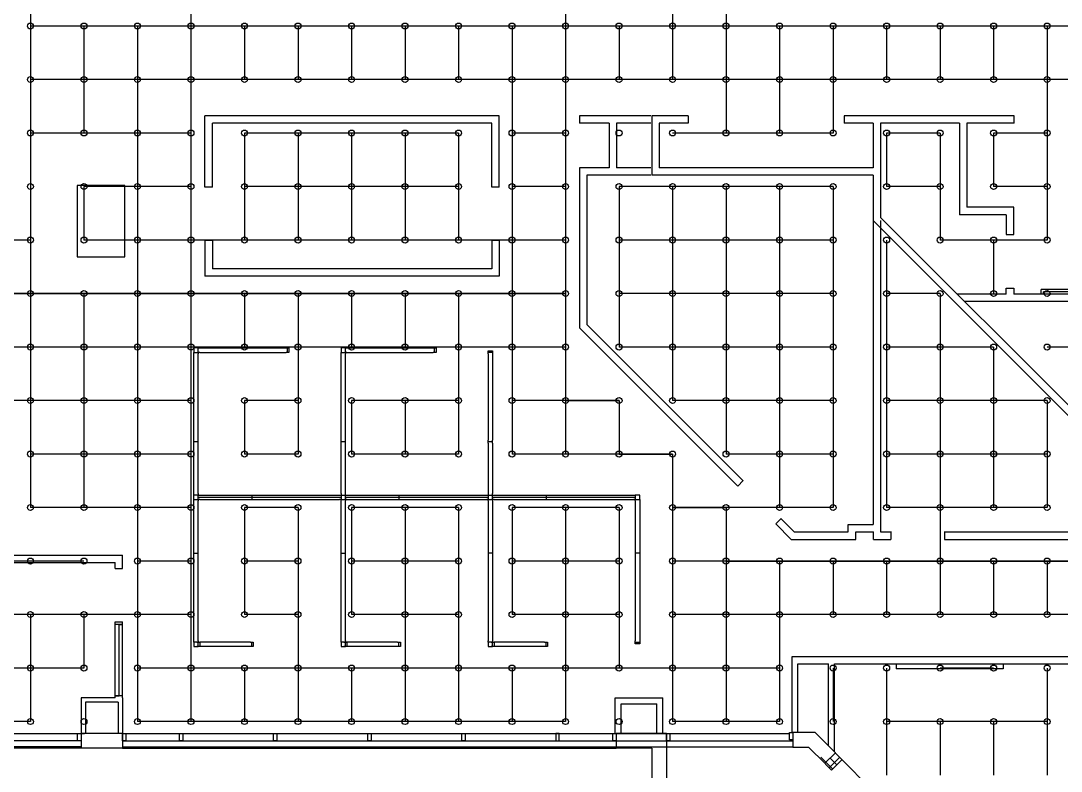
# Model space of a CAD drawing. Header units: inches. Extents: x 1102 to 3431, y 1202 to 3384.
# Drawn here: x 1530 to 2229, y 2431 to 2936 of the extents above; entities that cross this region are included whole.
import ezdxf

# ---------------------------------------------------------------- set-up
doc = ezdxf.new("R2010")
doc.units = ezdxf.units.IN
doc.header["$MEASUREMENT"] = 0
for name, color, linetype in [('E-B-CORE', 8, 'CONTINUOUS'), ('E-B-FURR', 6, 'CONTINUOUS'), ('E-B-GLAZ', 8, 'CONTINUOUS'), ('E-B-MULL', 8, 'CONTINUOUS'), ('E-B-SHEL', 2, 'CONTINUOUS'), ('E-F-STAIR', 8, 'CONTINUOUS'), ('PANELS_201', 6, 'CONTINUOUS')]:
    doc.layers.add(name, color=color, linetype=linetype)

msp = doc.modelspace()

# ---------------------------------------------------------------- linework, layer by layer
at = {"layer": 'E-B-CORE'}
for p, q in [((1954, 2871.610173), (1954, 2831.610173)), ((1978.5, 2871.610173), (1954, 2871.610173)), ((1978.5, 2871.610173), (1978.5, 2866.610173)), ((2108, 2871.610173), (2083.5, 2871.610173)), ((2083.5, 2871.610173), (2083.5, 2866.610173)), ((2197.75, 2871.610173), (2108, 2871.610173)), ((2197.75, 2866.610173), (2197.75, 2871.610173)), ((1959, 2866.610173), (1959, 2836.610173)), ((1978.5, 2866.610173), (1959, 2866.610173)), ((2103, 2866.610173), (2083.5, 2866.610173)), ((2103, 2866.610173), (2103, 2836.610173)), ((2161, 2866.610173), (2108, 2866.610173)), ((2108, 2866.610173), (2108, 2803.110173)), ((2161, 2866.610173), (2161, 2805)), ((2166, 2866.610173), (2166, 2810)), ((2197.75, 2866.610173), (2166, 2866.610173)), ((2103, 2836.610173), (1959, 2836.610173)), ((2103, 2831.610173), (1954, 2831.610173)), ((2103, 2831.610173), (2103, 2801.039105)), ((2197.528669, 2810), (2166, 2810)), ((2197.528669, 2791.610173), (2197.528669, 2810)), ((2255.039105, 2649), (2103, 2801.039105)), ((2257.110173, 2654), (2108, 2803.110173)), ((2192.528669, 2805), (2161, 2805)), ((2192.528669, 2805), (2192.528669, 2791.610173)), ((2192.528669, 2791.610173), (2197.528669, 2791.610173)), ((2192.528669, 2751.610173), (2159.5, 2751.610173)), ((2192.528669, 2751.610173), (2192.528669, 2755.610173)), ((2192.528669, 2755.610173), (2197.528669, 2755.610173)), ((2197.528669, 2755.610173), (2197.528669, 2751.610173)), ((2407.014827, 2751.610173), (2197.528669, 2751.610173)), ((2412.014827, 2746.610173), (2164.5, 2746.610173))]:
    msp.add_line(p, q, dxfattribs=at)
at = {"layer": 'E-B-FURR', "color": 3}
for p, q in [((1536, 2968), (1536, 2932)), ((1644, 2968), (1644, 2932)), ((1896, 2968), (1896, 2932)), ((1968, 2968), (1968, 2932)), ((2004, 2968), (2004, 2932)), ((1536, 2932), (1536, 2896)), ((1572, 2932), (1536, 2932)), ((1572, 2932), (1572, 2896)), ((1608, 2932), (1572, 2932)), ((1608, 2932), (1608, 2896)), ((1644, 2932), (1608, 2932)), ((1644, 2932), (1644, 2896)), ((1680, 2932), (1644, 2932)), ((1680, 2932), (1680, 2896)), ((1716, 2932), (1680, 2932)), ((1716, 2932), (1716, 2896)), ((1752, 2932), (1716, 2932)), ((1752, 2932), (1752, 2896)), ((1788, 2932), (1752, 2932)), ((1788, 2932), (1788, 2896)), ((1824, 2932), (1788, 2932)), ((1824, 2932), (1824, 2896)), ((1860, 2932), (1824, 2932)), ((1860, 2932), (1860, 2896)), ((1896, 2932), (1860, 2932)), ((1896, 2932), (1896, 2896)), ((1932, 2932), (1896, 2932)), ((1932, 2932), (1932, 2896)), ((1968, 2932), (1932, 2932)), ((1968, 2932), (1968, 2896)), ((2004, 2932), (1968, 2932)), ((2004, 2932), (2004, 2896)), ((2040, 2932), (2004, 2932)), ((2040, 2932), (2040, 2896)), ((2076, 2932), (2040, 2932)), ((2076, 2932), (2076, 2896)), ((2112, 2932), (2076, 2932)), ((2112, 2932), (2112, 2896)), ((2148, 2932), (2112, 2932)), ((2148, 2932), (2148, 2896)), ((2184, 2932), (2148, 2932)), ((2184, 2932), (2184, 2896)), ((2220, 2932), (2184, 2932)), ((2220, 2932), (2220, 2896)), ((2256, 2932), (2220, 2932)), ((1536, 2896), (1536, 2860)), ((1572, 2896), (1536, 2896)), ((1572, 2896), (1572, 2860)), ((1608, 2896), (1572, 2896)), ((1608, 2896), (1608, 2860)), ((1644, 2896), (1608, 2896)), ((1644, 2896), (1644, 2860)), ((1680, 2896), (1644, 2896)), ((1716, 2896), (1680, 2896)), ((1752, 2896), (1716, 2896)), ((1788, 2896), (1752, 2896)), ((1824, 2896), (1788, 2896)), ((1860, 2896), (1824, 2896)), ((1860, 2896), (1860, 2860)), ((1896, 2896), (1860, 2896)), ((1896, 2896), (1896, 2860)), ((1932, 2896), (1896, 2896)), ((1968, 2896), (1932, 2896)), ((2004, 2896), (1968, 2896)), ((2004, 2896), (2004, 2860)), ((2040, 2896), (2004, 2896)), ((2040, 2896), (2040, 2860)), ((2076, 2896), (2040, 2896)), ((2076, 2896), (2076, 2860)), ((2112, 2896), (2076, 2896)), ((2148, 2896), (2112, 2896)), ((2184, 2896), (2148, 2896)), ((2220, 2896), (2184, 2896)), ((2220, 2896), (2220, 2860)), ((2256, 2896), (2220, 2896)), ((1536, 2860), (1536, 2824)), ((1572, 2860), (1536, 2860)), ((1608, 2860), (1572, 2860)), ((1608, 2860), (1608, 2824)), ((1644, 2860), (1608, 2860)), ((1644, 2860), (1644, 2824)), ((1680, 2860), (1680, 2824)), ((1716, 2860), (1680, 2860)), ((1716, 2860), (1716, 2824)), ((1752, 2860), (1716, 2860)), ((1752, 2860), (1752, 2824)), ((1788, 2860), (1752, 2860)), ((1788, 2860), (1788, 2824)), ((1824, 2860), (1788, 2860)), ((1824, 2860), (1824, 2824)), ((1860, 2860), (1860, 2824)), ((1896, 2860), (1860, 2860)), ((1896, 2860), (1896, 2824)), ((2004, 2860), (1968, 2860)), ((2040, 2860), (2004, 2860)), ((2076, 2860), (2040, 2860)), ((2112, 2860), (2112, 2824)), ((2148, 2860), (2112, 2860)), ((2148, 2860), (2148, 2824)), ((2184, 2860), (2184, 2824)), ((2220, 2860), (2184, 2860)), ((2220, 2860), (2220, 2824)), ((1536, 2824), (1536, 2788)), ((1572, 2824), (1572, 2788)), ((1608, 2824), (1572, 2824)), ((1608, 2824), (1608, 2788)), ((1644, 2824), (1608, 2824)), ((1644, 2824), (1644, 2788)), ((1680, 2824), (1680, 2788)), ((1716, 2824), (1680, 2824)), ((1716, 2824), (1716, 2788)), ((1752, 2824), (1716, 2824)), ((1752, 2824), (1752, 2788)), ((1788, 2824), (1752, 2824)), ((1788, 2824), (1788, 2788)), ((1824, 2824), (1788, 2824)), ((1824, 2824), (1824, 2788)), ((1860, 2824), (1860, 2788)), ((1896, 2824), (1860, 2824)), ((1896, 2824), (1896, 2788)), ((1932, 2824), (1932, 2788)), ((1968, 2824), (1932, 2824)), ((1968, 2824), (1968, 2788)), ((2004, 2824), (1968, 2824)), ((2004, 2824), (2004, 2788)), ((2040, 2824), (2004, 2824)), ((2040, 2824), (2040, 2788)), ((2076, 2824), (2040, 2824)), ((2076, 2824), (2076, 2788)), ((2148, 2824), (2112, 2824)), ((2148, 2824), (2148, 2788)), ((2220, 2824), (2184, 2824)), ((2220, 2824), (2220, 2788)), ((1536, 2788), (1500, 2788)), ((1536, 2788), (1536, 2752)), ((1608, 2788), (1572, 2788)), ((1608, 2788), (1608, 2752)), ((1644, 2788), (1608, 2788)), ((1644, 2788), (1644, 2752)), ((1680, 2788), (1644, 2788)), ((1716, 2788), (1680, 2788)), ((1752, 2788), (1716, 2788)), ((1788, 2788), (1752, 2788)), ((1824, 2788), (1788, 2788)), ((1860, 2788), (1824, 2788)), ((1860, 2788), (1860, 2752)), ((1896, 2788), (1860, 2788)), ((1896, 2788), (1896, 2752)), ((1932, 2788), (1932, 2752)), ((1968, 2788), (1932, 2788)), ((1968, 2788), (1968, 2752)), ((2004, 2788), (1968, 2788)), ((2004, 2788), (2004, 2752)), ((2040, 2788), (2004, 2788)), ((2040, 2788), (2040, 2752)), ((2076, 2788), (2040, 2788)), ((2076, 2788), (2076, 2752)), ((2112, 2788), (2112, 2752)), ((2184, 2788), (2148, 2788)), ((2184, 2788), (2184, 2752)), ((2220, 2788), (2184, 2788)), ((1536, 2752), (1500, 2752)), ((1536, 2752), (1536, 2716)), ((1572, 2752), (1536, 2752)), ((1572, 2752), (1572, 2716)), ((1608, 2752), (1572, 2752)), ((1608, 2752), (1608, 2716)), ((1644, 2752), (1608, 2752)), ((1644, 2752), (1644, 2716)), ((1680, 2752), (1644, 2752)), ((1680, 2752), (1680, 2716)), ((1716, 2752), (1680, 2752)), ((1716, 2752), (1716, 2716)), ((1752, 2752), (1716, 2752)), ((1752, 2752), (1752, 2716)), ((1788, 2752), (1752, 2752)), ((1788, 2752), (1788, 2716)), ((1824, 2752), (1788, 2752)), ((1824, 2752), (1824, 2716)), ((1860, 2752), (1824, 2752)), ((1860, 2752), (1860, 2716)), ((1896, 2752), (1860, 2752)), ((1896, 2752), (1896, 2716)), ((1932, 2752), (1932, 2716)), ((1968, 2752), (1932, 2752)), ((1968, 2752), (1968, 2716)), ((2004, 2752), (1968, 2752)), ((2004, 2752), (2004, 2716)), ((2040, 2752), (2004, 2752)), ((2040, 2752), (2040, 2716)), ((2076, 2752), (2040, 2752)), ((2076, 2752), (2076, 2716)), ((2112, 2752), (2112, 2716)), ((2148, 2752), (2112, 2752)), ((2148, 2752), (2148, 2716)), ((1536, 2716), (1500, 2716)), ((1536, 2716), (1536, 2680)), ((1572, 2716), (1536, 2716)), ((1572, 2716), (1572, 2680)), ((1608, 2716), (1572, 2716)), ((1608, 2716), (1608, 2680)), ((1644, 2716), (1608, 2716)), ((1644, 2716), (1644, 2680)), ((1680, 2716), (1644, 2716)), ((1716, 2716), (1680, 2716)), ((1716, 2716), (1716, 2680)), ((1752, 2716), (1716, 2716)), ((1788, 2716), (1752, 2716)), ((1824, 2716), (1788, 2716)), ((1824, 2716), (1824, 2680)), ((1860, 2716), (1824, 2716)), ((1860, 2716), (1860, 2680)), ((1896, 2716), (1860, 2716)), ((1896, 2716), (1896, 2680)), ((1968, 2716), (1932, 2716)), ((1968, 2716), (1968, 2680)), ((2004, 2716), (1968, 2716)), ((2004, 2716), (2004, 2680)), ((2040, 2716), (2004, 2716)), ((2040, 2716), (2040, 2680)), ((2076, 2716), (2040, 2716)), ((2076, 2716), (2076, 2680)), ((2112, 2716), (2112, 2680)), ((2148, 2716), (2112, 2716)), ((2148, 2716), (2148, 2680)), ((2184, 2716), (2148, 2716)), ((2184, 2716), (2184, 2680)), ((2256, 2716), (2220, 2716)), ((1536, 2680), (1500, 2680)), ((1536, 2680), (1536, 2644)), ((1572, 2680), (1536, 2680)), ((1572, 2680), (1572, 2644)), ((1608, 2680), (1572, 2680)), ((1608, 2680), (1608, 2644)), ((1644, 2680), (1608, 2680)), ((1644, 2680), (1644, 2644)), ((1680, 2680), (1680, 2644)), ((1716, 2680), (1680, 2680)), ((1716, 2680), (1716, 2644)), ((1752, 2680), (1752, 2644)), ((1788, 2680), (1752, 2680)), ((1788, 2680), (1788, 2644)), ((1824, 2680), (1788, 2680)), ((1824, 2680), (1824, 2644)), ((1860, 2680), (1860, 2644)), ((1896, 2680), (1860, 2680)), ((1896, 2680), (1896, 2644)), ((1932, 2680), (1896, 2680)), ((1932, 2680), (1932, 2644)), ((2004, 2680), (1968, 2680)), ((2004, 2680), (2004, 2644)), ((2040, 2680), (2004, 2680)), ((2040, 2680), (2040, 2644)), ((2076, 2680), (2040, 2680)), ((2076, 2680), (2076, 2644)), ((2112, 2680), (2112, 2644)), ((2148, 2680), (2112, 2680)), ((2148, 2680), (2148, 2644)), ((2184, 2680), (2148, 2680)), ((2184, 2680), (2184, 2644)), ((2220, 2680), (2184, 2680)), ((2220, 2680), (2220, 2644)), ((1536, 2644), (1536, 2608)), ((1572, 2644), (1536, 2644)), ((1572, 2644), (1572, 2608)), ((1608, 2644), (1572, 2644)), ((1608, 2644), (1608, 2608)), ((1644, 2644), (1608, 2644)), ((1644, 2644), (1644, 2608)), ((1716, 2644), (1680, 2644)), ((1788, 2644), (1752, 2644)), ((1824, 2644), (1788, 2644)), ((1896, 2644), (1860, 2644)), ((1932, 2644), (1896, 2644)), ((1968, 2644), (1932, 2644)), ((1968, 2644), (1968, 2608)), ((2040, 2644), (2004, 2644)), ((2040, 2644), (2040, 2608)), ((2076, 2644), (2040, 2644)), ((2076, 2644), (2076, 2608)), ((2112, 2644), (2112, 2608)), ((2148, 2644), (2112, 2644)), ((2148, 2644), (2148, 2608)), ((2184, 2644), (2148, 2644)), ((2184, 2644), (2184, 2608)), ((2220, 2644), (2184, 2644)), ((2220, 2644), (2220, 2608)), ((1572, 2608), (1536, 2608)), ((1608, 2608), (1572, 2608)), ((1608, 2608), (1608, 2572)), ((1644, 2608), (1608, 2608)), ((1644, 2608), (1644, 2572)), ((1680, 2608), (1680, 2572)), ((1716, 2608), (1680, 2608)), ((1716, 2608), (1716, 2572)), ((1752, 2608), (1752, 2572)), ((1788, 2608), (1752, 2608)), ((1788, 2608), (1788, 2572)), ((1824, 2608), (1788, 2608)), ((1824, 2608), (1824, 2572)), ((1860, 2608), (1860, 2572)), ((1896, 2608), (1860, 2608)), ((1896, 2608), (1896, 2572)), ((1932, 2608), (1896, 2608)), ((1932, 2608), (1932, 2572)), ((1968, 2608), (1968, 2572)), ((2004, 2608), (1968, 2608)), ((2004, 2608), (2004, 2572)), ((2040, 2608), (2004, 2608)), ((2076, 2608), (2040, 2608)), ((2148, 2608), (2112, 2608)), ((2148, 2608), (2148, 2572)), ((2184, 2608), (2148, 2608)), ((2220, 2608), (2184, 2608)), ((1536, 2572), (1500, 2572)), ((1572, 2572), (1536, 2572)), ((1608, 2572), (1608, 2536)), ((1644, 2572), (1608, 2572)), ((1644, 2572), (1644, 2536)), ((1680, 2572), (1680, 2536)), ((1716, 2572), (1680, 2572)), ((1716, 2572), (1716, 2536)), ((1752, 2572), (1752, 2536)), ((1788, 2572), (1752, 2572)), ((1788, 2572), (1788, 2536)), ((1824, 2572), (1788, 2572)), ((1824, 2572), (1824, 2536)), ((1860, 2572), (1860, 2536)), ((1896, 2572), (1860, 2572)), ((1896, 2572), (1896, 2536)), ((1932, 2572), (1896, 2572)), ((1932, 2572), (1932, 2536)), ((1968, 2572), (1968, 2536)), ((2004, 2572), (1968, 2572)), ((2004, 2572), (2004, 2536)), ((2040, 2572), (2004, 2572)), ((2040, 2572), (2040, 2536)), ((2076, 2572), (2040, 2572)), ((2076, 2572), (2076, 2536)), ((2112, 2572), (2076, 2572)), ((2112, 2572), (2112, 2536)), ((2148, 2572), (2112, 2572)), ((2148, 2572), (2148, 2536)), ((2184, 2572), (2148, 2572)), ((2184, 2572), (2184, 2536)), ((2220, 2572), (2184, 2572)), ((2220, 2572), (2220, 2536)), ((2256, 2572), (2220, 2572)), ((1536, 2536), (1500, 2536)), ((1536, 2536), (1536, 2500)), ((1572, 2536), (1536, 2536)), ((1572, 2536), (1572, 2500)), ((1608, 2536), (1572, 2536)), ((1608, 2536), (1608, 2500)), ((1644, 2536), (1608, 2536)), ((1644, 2536), (1644, 2500)), ((1716, 2536), (1680, 2536)), ((1716, 2536), (1716, 2500)), ((1788, 2536), (1752, 2536)), ((1788, 2536), (1788, 2500)), ((1824, 2536), (1788, 2536)), ((1824, 2536), (1824, 2500)), ((1896, 2536), (1860, 2536)), ((1896, 2536), (1896, 2500)), ((1932, 2536), (1896, 2536)), ((1932, 2536), (1932, 2500)), ((1968, 2536), (1968, 2500)), ((2004, 2536), (1968, 2536)), ((2004, 2536), (2004, 2500)), ((2040, 2536), (2004, 2536)), ((2040, 2536), (2040, 2500)), ((2076, 2536), (2040, 2536)), ((2112, 2536), (2076, 2536)), ((2148, 2536), (2112, 2536)), ((2184, 2536), (2148, 2536)), ((2220, 2536), (2184, 2536)), ((2256, 2536), (2220, 2536)), ((1536, 2500), (1500, 2500)), ((1536, 2500), (1536, 2464)), ((1572, 2500), (1536, 2500)), ((1608, 2500), (1608, 2464)), ((1644, 2500), (1608, 2500)), ((1644, 2500), (1644, 2464)), ((1680, 2500), (1644, 2500)), ((1680, 2500), (1680, 2464)), ((1716, 2500), (1680, 2500)), ((1716, 2500), (1716, 2464)), ((1752, 2500), (1716, 2500)), ((1752, 2500), (1752, 2464)), ((1788, 2500), (1752, 2500)), ((1788, 2500), (1788, 2464)), ((1824, 2500), (1788, 2500)), ((1824, 2500), (1824, 2464)), ((1860, 2500), (1824, 2500)), ((1860, 2500), (1860, 2464)), ((1896, 2500), (1860, 2500)), ((1896, 2500), (1896, 2464)), ((1932, 2500), (1896, 2500)), ((1968, 2500), (1932, 2500)), ((1968, 2500), (1968, 2464)), ((2004, 2500), (1968, 2500)), ((2004, 2500), (2004, 2464)), ((2040, 2500), (2004, 2500)), ((2040, 2500), (2040, 2464)), ((2076, 2500), (2076, 2464)), ((2112, 2500), (2112, 2464)), ((2184, 2500), (2148, 2500)), ((2220, 2500), (2220, 2464)), ((1536, 2464), (1500, 2464)), ((1644, 2464), (1608, 2464)), ((1680, 2464), (1644, 2464)), ((1716, 2464), (1680, 2464)), ((1752, 2464), (1716, 2464)), ((1788, 2464), (1752, 2464)), ((1824, 2464), (1788, 2464)), ((1860, 2464), (1824, 2464)), ((1896, 2464), (1860, 2464)), ((2004, 2464), (1968, 2464)), ((2040, 2464), (2004, 2464)), ((2112, 2464), (2112, 2428)), ((2148, 2464), (2112, 2464)), ((2148, 2464), (2148, 2428)), ((2184, 2464), (2148, 2464)), ((2184, 2464), (2184, 2428)), ((2220, 2464), (2184, 2464)), ((2220, 2464), (2220, 2428))]:
    msp.add_line(p, q, dxfattribs=at)
at = {"layer": 'E-B-FURR'}
for p, q in [((1851.389827, 2871.610173), (1653.389827, 2871.610173)), ((1653.389827, 2823.610173), (1653.389827, 2871.610173)), ((1851.389827, 2823.610173), (1851.389827, 2871.610173)), ((1953.389827, 2871.610173), (1905.389827, 2871.610173)), ((1905.389827, 2871.610173), (1905.389827, 2866.610173)), ((1846.389827, 2866.610173), (1658.389827, 2866.610173)), ((1658.389827, 2823.610173), (1658.389827, 2866.610173)), ((1846.389827, 2823.610173), (1846.389827, 2866.610173)), ((1925.389827, 2866.610173), (1905.389827, 2866.610173)), ((1925.389827, 2866.610173), (1925.389827, 2836.610173)), ((1930.389827, 2866.610173), (1930.389827, 2836.610173)), ((1953.389827, 2866.610173), (1930.389827, 2866.610173)), ((1925.389827, 2836.610173), (1905.389827, 2836.610173)), ((1905.389827, 2836.610173), (1905.389827, 2729.017365)), ((1953.389827, 2836.610173), (1930.389827, 2836.610173)), ((1953.389827, 2831.610173), (1910.389827, 2831.610173)), ((1910.389827, 2831.610173), (1910.389827, 2731.088433)), ((1658.389827, 2823.610173), (1653.389827, 2823.610173)), ((1851.389827, 2823.610173), (1846.389827, 2823.610173)), ((2103, 2801.039105), (2103, 2596.610173)), ((2108, 2801.039105), (2108, 2591.610173)), ((1653.389827, 2787.610173), (1653.389827, 2763.610173)), ((1658.389827, 2787.610173), (1653.389827, 2787.610173)), ((1658.389827, 2787.610173), (1658.389827, 2768.610173)), ((1846.389827, 2787.610173), (1846.389827, 2768.610173)), ((1851.389827, 2787.610173), (1846.389827, 2787.610173)), ((1851.389827, 2787.610173), (1851.389827, 2763.610173)), ((1846.389827, 2768.610173), (1658.389827, 2768.610173)), ((1851.389827, 2763.610173), (1653.389827, 2763.610173)), ((1910.389827, 2731.088433), (2015.475366, 2626.002894)), ((1905.389827, 2729.017365), (2011.928609, 2622.478583)), ((2015.598826, 2626.125572), (2011.928609, 2622.478583)), ((2040.973734, 2600.589048), (2037.384581, 2597.022611)), ((2037.384581, 2597.022611), (2047.797019, 2586.610173)), ((2040.931339, 2600.546921), (2049.868087, 2591.610173)), ((2049.878645, 2591.610173), (2086.245204, 2591.610173)), ((2086.245204, 2596.610173), (2103, 2596.610173)), ((2086.245204, 2591.610173), (2086.245204, 2596.610173)), ((2091.245204, 2586.491553), (2091.245204, 2591.610173)), ((2091.245204, 2591.610173), (2103.245204, 2591.610173)), ((2103.245204, 2586.491553), (2103.245204, 2591.610173)), ((2108, 2591.610173), (2114.883876, 2591.610173)), ((2114.883876, 2591.818289), (2114.883876, 2586.610173)), ((2150.978135, 2591.818289), (2150.978135, 2586.610173)), ((2150.978135, 2591.610173), (2249.305449, 2591.610173)), ((2047.807578, 2586.610173), (2091.245204, 2586.610173)), ((2103.245204, 2586.610173), (2114.883876, 2586.610173)), ((2150.978135, 2586.610173), (2276.76752, 2586.610173)), ((1525, 2576), (1598, 2576)), ((1598, 2567), (1598, 2576)), ((1454, 2571), (1593, 2571)), ((1593, 2567), (1593, 2571)), ((1593, 2567), (1598, 2567)), ((1593, 2480), (1593, 2531)), ((1593, 2531), (1598, 2531)), ((1598, 2480), (1598, 2531)), ((2048.388707, 2456.631996), (2048.388707, 2507.85155)), ((2048.388707, 2507.85155), (2255.310244, 2507.85155)), ((2052.388707, 2456.631996), (2052.388707, 2502.85155)), ((2052.388707, 2502.85155), (2072.96776, 2502.85155)), ((2072.96776, 2447.57189), (2072.96776, 2502.85155)), ((2076.96776, 2443.574586), (2076.96776, 2502.85155)), ((2076.96776, 2502.85155), (2252.246504, 2502.85155)), ((2118.420876, 2502.578979), (2118.420876, 2499.578979)), ((2190.420876, 2499.578979), (2118.420876, 2499.578979)), ((2190.420876, 2502.578979), (2190.420876, 2499.578979)), ((1570, 2480), (1570, 2456)), ((1593, 2480), (1570, 2480)), ((1598, 2480), (1598, 2456)), ((1929.388707, 2456), (1929.388707, 2480)), ((1929.388707, 2480), (1961.388707, 2480)), ((1961.388707, 2456), (1961.388707, 2480)), ((1573, 2477), (1573, 2456)), ((1595, 2477), (1573, 2477)), ((1595, 2477), (1595, 2456)), ((1933.388707, 2456), (1933.388707, 2476)), ((1933.388707, 2476), (1957.388707, 2476)), ((1957.388707, 2456), (1957.388707, 2476)), ((1474, 2456), (1572.40901, 2456)), ((1598, 2456), (2046.732012, 2456)), ((2077.382181, 2442.86306), (2442.172625, 2078.072616))]:
    msp.add_line(p, q, dxfattribs=at)
at = {"layer": 'E-B-FURR', "color": 1}
for p, q in [((1500, 2752), (1536, 2752)), ((1536, 2752), (1572, 2752)), ((1572, 2752), (1608, 2752)), ((1608, 2752), (1644, 2752)), ((1644, 2752), (1680, 2752)), ((1680, 2752), (1716, 2752)), ((1716, 2752), (1752, 2752)), ((1752, 2752), (1788, 2752)), ((1788, 2752), (1824, 2752)), ((1824, 2752), (1860, 2752)), ((1860, 2752), (1896, 2752)), ((1896, 2752), (1896, 2716)), ((1896, 2716), (1896, 2680)), ((1896, 2680), (1932, 2680)), ((1932, 2680), (1932, 2644)), ((1932, 2644), (1968, 2644)), ((1968, 2644), (1968, 2608)), ((1968, 2608), (2004, 2608)), ((2004, 2608), (2004, 2572)), ((2004, 2572), (2040, 2572)), ((2040, 2572), (2076, 2572)), ((2076, 2572), (2112, 2572)), ((2112, 2572), (2148, 2572)), ((2148, 2572), (2184, 2572)), ((2184, 2572), (2220, 2572)), ((2220, 2572), (2256, 2572))]:
    msp.add_line(p, q, dxfattribs=at)
at = {"layer": 'E-B-FURR'}
msp.add_lwpolyline([(1599.389827, 2824.610173), (1567.389827, 2824.610173), (1567.389827, 2776.610173), (1599.389827, 2776.610173)], close=True, dxfattribs=at)
for centre in [(1536, 2932), (1572, 2932), (1608, 2932), (1644, 2932), (1680, 2932), (1716, 2932), (1752, 2932), (1788, 2932), (1824, 2932), (1860, 2932), (1896, 2932), (1932, 2932), (1968, 2932), (2004, 2932), (2040, 2932), (2076, 2932), (2112, 2932), (2148, 2932), (2184, 2932), (2220, 2932), (1536, 2896), (1572, 2896), (1608, 2896), (1644, 2896), (1680, 2896), (1716, 2896), (1752, 2896), (1788, 2896), (1824, 2896), (1860, 2896), (1896, 2896), (1932, 2896), (1968, 2896), (2004, 2896), (2040, 2896), (2076, 2896), (2112, 2896), (2148, 2896), (2184, 2896), (2220, 2896), (1536, 2860), (1572, 2860), (1608, 2860), (1644, 2860), (1680, 2860), (1716, 2860), (1752, 2860), (1788, 2860), (1824, 2860), (1860, 2860), (1896, 2860), (1932, 2860), (1968, 2860), (2004, 2860), (2040, 2860), (2076, 2860), (2112, 2860), (2148, 2860), (2184, 2860), (2220, 2860), (1536, 2824), (1572, 2824), (1608, 2824), (1644, 2824), (1680, 2824), (1716, 2824), (1752, 2824), (1788, 2824), (1824, 2824), (1860, 2824), (1896, 2824), (1932, 2824), (1968, 2824), (2004, 2824), (2040, 2824), (2076, 2824), (2112, 2824), (2148, 2824), (2184, 2824), (2220, 2824), (1536, 2788), (1572, 2788), (1608, 2788), (1644, 2788), (1680, 2788), (1716, 2788), (1752, 2788), (1788, 2788), (1824, 2788), (1860, 2788), (1896, 2788), (1932, 2788), (1968, 2788), (2004, 2788), (2040, 2788), (2076, 2788), (2112, 2788), (2148, 2788), (2184, 2788), (2220, 2788), (1536, 2752), (1572, 2752), (1608, 2752), (1644, 2752), (1680, 2752), (1716, 2752), (1752, 2752), (1788, 2752), (1824, 2752), (1860, 2752), (1896, 2752), (1932, 2752), (1968, 2752), (2004, 2752), (2040, 2752), (2076, 2752), (2112, 2752), (2148, 2752), (2184, 2752), (2220, 2752), (1536, 2716), (1572, 2716), (1608, 2716), (1644, 2716), (1680, 2716), (1716, 2716), (1752, 2716), (1788, 2716), (1824, 2716), (1860, 2716), (1896, 2716), (1932, 2716), (1968, 2716), (2004, 2716), (2040, 2716), (2076, 2716), (2112, 2716), (2148, 2716), (2184, 2716), (2220, 2716), (1536, 2680), (1572, 2680), (1608, 2680), (1644, 2680), (1680, 2680), (1716, 2680), (1752, 2680), (1788, 2680), (1824, 2680), (1860, 2680), (1896, 2680), (1932, 2680), (1968, 2680), (2004, 2680), (2040, 2680), (2076, 2680), (2112, 2680), (2148, 2680), (2184, 2680), (2220, 2680), (1536, 2644), (1572, 2644), (1608, 2644), (1644, 2644), (1680, 2644), (1716, 2644), (1752, 2644), (1788, 2644), (1824, 2644), (1860, 2644), (1896, 2644), (1932, 2644), (1968, 2644), (2004, 2644), (2040, 2644), (2076, 2644), (2112, 2644), (2148, 2644), (2184, 2644), (2220, 2644), (1536, 2608), (1572, 2608), (1608, 2608), (1644, 2608), (1680, 2608), (1716, 2608), (1752, 2608), (1788, 2608), (1824, 2608), (1860, 2608), (1896, 2608), (1932, 2608), (1968, 2608), (2004, 2608), (2040, 2608), (2076, 2608), (2112, 2608), (2148, 2608), (2184, 2608), (2220, 2608), (1536, 2572), (1572, 2572), (1608, 2572), (1644, 2572), (1680, 2572), (1716, 2572), (1752, 2572), (1788, 2572), (1824, 2572), (1860, 2572), (1896, 2572), (1932, 2572), (1968, 2572), (2004, 2572), (2040, 2572), (2076, 2572), (2112, 2572), (2148, 2572), (2184, 2572), (2220, 2572), (1536, 2536), (1572, 2536), (1608, 2536), (1644, 2536), (1680, 2536), (1716, 2536), (1752, 2536), (1788, 2536), (1824, 2536), (1860, 2536), (1896, 2536), (1932, 2536), (1968, 2536), (2004, 2536), (2040, 2536), (2076, 2536), (2112, 2536), (2148, 2536), (2184, 2536), (2220, 2536), (1536, 2500), (1572, 2500), (1608, 2500), (1644, 2500), (1680, 2500), (1716, 2500), (1752, 2500), (1788, 2500), (1824, 2500), (1860, 2500), (1896, 2500), (1932, 2500), (1968, 2500), (2004, 2500), (2040, 2500), (2076, 2500), (2112, 2500), (2148, 2500), (2184, 2500), (2220, 2500), (1536, 2464), (1572, 2464), (1608, 2464), (1644, 2464), (1680, 2464), (1716, 2464), (1752, 2464), (1788, 2464), (1824, 2464), (1860, 2464), (1896, 2464), (1932, 2464), (1968, 2464), (2004, 2464), (2040, 2464), (2076, 2464), (2112, 2464), (2148, 2464), (2184, 2464), (2220, 2464)]:
    msp.add_circle(centre, 2, dxfattribs=at)
at = {"layer": 'E-B-GLAZ'}
for p, q in [((1570, 2451), (1474, 2451)), ((1598, 2451), (2049.003541, 2451)), ((1570, 2447), (1474, 2447)), ((1570, 2446), (1474, 2446)), ((1598, 2447), (2049.003541, 2447)), ((1598, 2446), (1930, 2446)), ((2075.024959, 2431.335431), (2066.824856, 2439.535534)), ((2075.732109, 2432.042494), (2067.824856, 2439.949747)), ((2080.376841, 2439.868399), (2073.329476, 2432.809717)), ((2078.560713, 2434.870745), (2073.960252, 2439.471206)), ((2081.967816, 2438.277425), (2074.914354, 2431.22484))]:
    msp.add_line(p, q, dxfattribs=at)
msp.add_lwpolyline([(1598.106999, 2481.214719), (1593.106999, 2481.214719), (1595.745645, 2481.214719), (1595.745645, 2529.214719), (1598.106999, 2529.214719), (1593.106999, 2529.214719)], dxfattribs=at)
at = {"layer": 'E-B-MULL'}
for points in [[(1567.75, 2451), (1567.75, 2456), (1570, 2456), (1570, 2451)], [(1598, 2451), (1598, 2456), (1600.25, 2456), (1600.25, 2451)], [(1636.25, 2451), (1636.25, 2456), (1638.5, 2456), (1638.5, 2451)], [(1699.5625, 2451), (1699.5625, 2456), (1701.8125, 2456), (1701.8125, 2451)], [(1762.875, 2451), (1762.875, 2456), (1765.125, 2456), (1765.125, 2451)], [(1826.1875, 2451), (1826.1875, 2456), (1828.4375, 2456), (1828.4375, 2451)], [(1891.75, 2451), (1891.75, 2456), (1889.5, 2456), (1889.5, 2451)], [(1927.75, 2451), (1927.75, 2456), (1930, 2456), (1930, 2451)], [(1963.977183, 2451), (1963.977183, 2456), (1966.227183, 2456), (1966.227183, 2451)], [(2046.732012, 2451.631996), (2046.732012, 2456.631996), (2048.982012, 2456.631996), (2048.982012, 2451.631996)]]:
    msp.add_lwpolyline(points, close=True, dxfattribs=at)
at = {"layer": 'E-B-SHEL'}
for p, q in [((1598, 2456), (1570, 2456)), ((1570, 2456), (1570, 2446)), ((1598, 2456), (1598, 2446)), ((1930, 2456), (1930, 2446)), ((1964, 2456), (1930, 2456)), ((1964, 2456), (1964, 2336)), ((2049.003541, 2456.631996), (2049.003541, 2446.631996)), ((2063.901541, 2456.631996), (2049.003541, 2456.631996)), ((2077.53158, 2443.011146), (2063.901541, 2456.631996)), ((1598, 2446), (1570, 2446)), ((1954, 2446), (1930, 2446)), ((1954, 2446), (1954, 2366)), ((2059.761381, 2446.631996), (2049.003541, 2446.631996)), ((2070.42929, 2435.971278), (2059.761381, 2446.631996)), ((2077.53158, 2443.011146), (2070.409112, 2435.951278))]:
    msp.add_line(p, q, dxfattribs=at)
at = {"layer": 'E-F-STAIR'}
for p, q in [((2301.308684, 2754.610173), (2216, 2754.610173)), ((2216, 2751.610173), (2216, 2754.610173)), ((2302.17471, 2753.110173), (2217.5, 2753.110173)), ((2217.5, 2751.610173), (2217.5, 2753.110173))]:
    msp.add_line(p, q, dxfattribs=at)
at = {"layer": 'PANELS_201', "linetype": 'Continuous'}
for p, q in [((1648.932782, 2514.415527), (1648.932782, 2517.415527)), ((1747.932782, 2514.415527), (1747.932782, 2517.415527)), ((1846.932782, 2514.415527), (1846.932782, 2517.415527))]:
    msp.add_line(p, q, dxfattribs=at)
for points in [[(1648.932782, 2715.415527), (1645.932782, 2715.415527), (1645.932782, 2712.415527)], [(1645.932782, 2711.415527), (1645.932782, 2712.415527), (1648.932782, 2712.415527), (1648.932782, 2711.415527)], [(1645.932782, 2653.415527), (1645.932782, 2711.415527)], [(1649.932782, 2712.415527), (1648.932782, 2712.415527), (1648.932782, 2715.415527), (1649.932782, 2715.415527)], [(1648.932782, 2653.415527), (1648.932782, 2711.415527)], [(1649.932782, 2715.415527), (1707.932782, 2715.415527)], [(1649.932782, 2712.415527), (1707.932782, 2712.415527)], [(1707.932782, 2715.415527), (1708.932782, 2715.415527), (1709.932782, 2715.415527), (1709.932782, 2712.415527), (1707.932782, 2712.415527)], [(1708.932782, 2712.415527), (1708.932782, 2715.415527)], [(1747.932782, 2715.415527), (1744.932782, 2715.415527), (1744.932782, 2712.415527)], [(1744.932782, 2711.415527), (1744.932782, 2712.415527), (1747.932782, 2712.415527), (1747.932782, 2711.415527)], [(1744.932782, 2653.415527), (1744.932782, 2711.415527)], [(1748.932782, 2712.415527), (1747.932782, 2712.415527), (1747.932782, 2715.415527), (1748.932782, 2715.415527)], [(1747.932782, 2653.415527), (1747.932782, 2711.415527)], [(1748.932782, 2715.415527), (1806.932782, 2715.415527)], [(1748.932782, 2712.415527), (1806.932782, 2712.415527)], [(1806.932782, 2715.415527), (1807.932782, 2715.415527), (1808.932782, 2715.415527), (1808.932782, 2712.415527), (1806.932782, 2712.415527)], [(1807.932782, 2712.415527), (1807.932782, 2715.415527)], [(1843.932782, 2711.415527), (1843.932782, 2712.415527), (1843.932782, 2713.415527), (1846.932782, 2713.415527), (1846.932782, 2711.415527)], [(1846.932782, 2712.415527), (1843.932782, 2712.415527)], [(1843.932782, 2711.415527), (1843.932782, 2653.415527)], [(1846.932782, 2711.415527), (1846.932782, 2653.415527)], [(1645.932782, 2651.415527), (1645.932782, 2653.415527)], [(1648.932782, 2651.415527), (1648.932782, 2653.415527)], [(1744.932782, 2651.415527), (1744.932782, 2653.415527)], [(1747.932782, 2651.415527), (1747.932782, 2653.415527)], [(1843.932782, 2651.415527), (1843.932782, 2653.415527)], [(1846.932782, 2651.415527), (1846.932782, 2653.415527)], [(1645.932782, 2652.415527), (1648.932782, 2652.415527)], [(1645.932782, 2617.415527), (1645.932782, 2651.415527)], [(1648.932782, 2617.415527), (1648.932782, 2651.415527)], [(1744.932782, 2652.415527), (1747.932782, 2652.415527)], [(1744.932782, 2617.415527), (1744.932782, 2651.415527)], [(1747.932782, 2617.415527), (1747.932782, 2651.415527)], [(1843.932782, 2652.415527), (1846.932782, 2652.415527)], [(1843.932782, 2651.415527), (1843.932782, 2617.415527)], [(1846.932782, 2651.415527), (1846.932782, 2617.415527)], [(1648.932782, 2617.415527), (1648.932782, 2616.415527), (1645.932782, 2616.415527), (1645.932782, 2617.415527)], [(1645.932782, 2613.415527), (1645.932782, 2616.415527)], [(1645.932782, 2612.415527), (1645.932782, 2613.415527), (1648.932782, 2613.415527), (1648.932782, 2612.415527)], [(1645.932782, 2578.415527), (1645.932782, 2612.415527)], [(1649.932782, 2613.415527), (1648.932782, 2613.415527), (1648.932782, 2616.415527), (1649.932782, 2616.415527)], [(1648.932782, 2614.915527), (1684.932782, 2614.915527)], [(1648.932782, 2578.415527), (1648.932782, 2612.415527)], [(1649.932782, 2616.415527), (1683.932782, 2616.415527)], [(1649.932782, 2613.415527), (1683.932782, 2613.415527)], [(1683.932782, 2616.415527), (1685.932782, 2616.415527)], [(1683.932782, 2613.415527), (1685.932782, 2613.415527)], [(1684.932782, 2616.415527), (1684.932782, 2613.415527)], [(1684.932782, 2614.915527), (1744.932782, 2614.915527)], [(1685.932782, 2616.415527), (1743.932782, 2616.415527)], [(1685.932782, 2613.415527), (1743.932782, 2613.415527)], [(1743.932782, 2616.415527), (1744.932782, 2616.415527), (1744.932782, 2613.415527), (1743.932782, 2613.415527)], [(1744.932782, 2617.415527), (1744.932782, 2616.415527), (1747.932782, 2616.415527), (1747.932782, 2617.415527)], [(1744.932782, 2612.415527), (1744.932782, 2613.415527), (1747.932782, 2613.415527), (1747.932782, 2612.415527)], [(1744.932782, 2578.415527), (1744.932782, 2612.415527)], [(1748.932782, 2613.415527), (1747.932782, 2613.415527), (1747.932782, 2616.415527), (1748.932782, 2616.415527)], [(1747.932782, 2614.915527), (1783.932782, 2614.915527)], [(1747.932782, 2578.415527), (1747.932782, 2612.415527)], [(1748.932782, 2616.415527), (1782.932782, 2616.415527)], [(1748.932782, 2613.415527), (1782.932782, 2613.415527)], [(1782.932782, 2616.415527), (1784.932782, 2616.415527)], [(1782.932782, 2613.415527), (1784.932782, 2613.415527)], [(1783.932782, 2616.415527), (1783.932782, 2613.415527)], [(1783.932782, 2614.915527), (1843.932782, 2614.915527)], [(1784.932782, 2616.415527), (1842.932782, 2616.415527)], [(1784.932782, 2613.415527), (1842.932782, 2613.415527)], [(1842.932782, 2616.415527), (1843.932782, 2616.415527), (1843.932782, 2613.415527), (1842.932782, 2613.415527)], [(1843.932782, 2617.415527), (1843.932782, 2616.415527), (1846.932782, 2616.415527), (1846.932782, 2617.415527)], [(1843.932782, 2612.415527), (1843.932782, 2613.415527), (1846.932782, 2613.415527), (1846.932782, 2612.415527)], [(1843.932782, 2612.415527), (1843.932782, 2578.415527)], [(1847.932782, 2613.415527), (1846.932782, 2613.415527), (1846.932782, 2616.415527), (1847.932782, 2616.415527)], [(1846.932782, 2614.915527), (1882.932782, 2614.915527)], [(1846.932782, 2612.415527), (1846.932782, 2578.415527)], [(1847.932782, 2616.415527), (1881.932782, 2616.415527)], [(1847.932782, 2613.415527), (1881.932782, 2613.415527)], [(1881.932782, 2616.415527), (1883.932782, 2616.415527)], [(1881.932782, 2613.415527), (1883.932782, 2613.415527)], [(1882.932782, 2616.415527), (1882.932782, 2613.415527)], [(1882.932782, 2614.915527), (1942.932782, 2614.915527)], [(1883.932782, 2616.415527), (1941.932782, 2616.415527)], [(1883.932782, 2613.415527), (1941.932782, 2613.415527)], [(1941.932782, 2616.415527), (1942.932782, 2616.415527), (1942.932782, 2613.415527), (1941.932782, 2613.415527)], [(1945.932782, 2613.415527), (1945.932782, 2616.415527), (1942.932782, 2616.415527)], [(1942.932782, 2612.415527), (1942.932782, 2613.415527), (1945.932782, 2613.415527), (1945.932782, 2612.415527)], [(1942.932782, 2612.415527), (1942.932782, 2578.415527)], [(1945.932782, 2612.415527), (1945.932782, 2578.415527)], [(1645.932782, 2576.415527), (1645.932782, 2578.415527)], [(1645.932782, 2577.415527), (1648.932782, 2577.415527)], [(1645.932782, 2518.415527), (1645.932782, 2576.415527)], [(1648.932782, 2576.415527), (1648.932782, 2578.415527)], [(1648.932782, 2518.415527), (1648.932782, 2576.415527)], [(1744.932782, 2576.415527), (1744.932782, 2578.415527)], [(1744.932782, 2577.415527), (1747.932782, 2577.415527)], [(1744.932782, 2518.415527), (1744.932782, 2576.415527)], [(1747.932782, 2576.415527), (1747.932782, 2578.415527)], [(1747.932782, 2518.415527), (1747.932782, 2576.415527)], [(1843.932782, 2578.415527), (1843.932782, 2576.415527)], [(1846.932782, 2577.415527), (1843.932782, 2577.415527)], [(1843.932782, 2576.415527), (1843.932782, 2518.415527)], [(1846.932782, 2578.415527), (1846.932782, 2576.415527)], [(1846.932782, 2576.415527), (1846.932782, 2518.415527)], [(1942.932782, 2578.415527), (1942.932782, 2576.415527)], [(1945.932782, 2577.415527), (1942.932782, 2577.415527)], [(1942.932782, 2576.415527), (1942.932782, 2518.415527)], [(1945.932782, 2578.415527), (1945.932782, 2576.415527)], [(1945.932782, 2576.415527), (1945.932782, 2518.415527)], [(1648.932782, 2518.415527), (1648.932782, 2517.415527), (1645.932782, 2517.415527), (1645.932782, 2518.415527)], [(1645.932782, 2517.415527), (1645.932782, 2514.415527), (1648.932782, 2514.415527)], [(1647.932782, 2517.415527), (1648.932782, 2517.415527), (1649.932782, 2517.415527), (1649.932782, 2514.415527), (1647.932782, 2514.415527)], [(1649.932782, 2514.415527), (1648.932782, 2514.415527), (1648.932782, 2517.415527), (1649.932782, 2517.415527)], [(1683.93278, 2517.415527), (1649.932782, 2517.415527)], [(1683.93278, 2514.415527), (1649.932782, 2514.415527)], [(1683.93278, 2517.415527), (1684.93278, 2517.415527), (1685.93278, 2517.415527), (1685.93278, 2514.415527), (1683.93278, 2514.415527)], [(1684.93278, 2514.415527), (1684.93278, 2517.415527)], [(1747.932782, 2518.415527), (1747.932782, 2517.415527), (1744.932782, 2517.415527), (1744.932782, 2518.415527)], [(1744.932782, 2517.415527), (1744.932782, 2514.415527), (1747.932782, 2514.415527)], [(1746.932782, 2517.415527), (1747.932782, 2517.415527), (1748.932782, 2517.415527), (1748.932782, 2514.415527), (1746.932782, 2514.415527)], [(1748.932782, 2514.415527), (1747.932782, 2514.415527), (1747.932782, 2517.415527), (1748.932782, 2517.415527)], [(1782.93278, 2517.415527), (1748.932782, 2517.415527)], [(1782.93278, 2514.415527), (1748.932782, 2514.415527)], [(1782.93278, 2517.415527), (1783.93278, 2517.415527), (1784.93278, 2517.415527), (1784.93278, 2514.415527), (1782.93278, 2514.415527)], [(1783.93278, 2514.415527), (1783.93278, 2517.415527)], [(1846.932782, 2518.415527), (1846.932782, 2517.415527), (1843.932782, 2517.415527), (1843.932782, 2518.415527)], [(1843.932782, 2517.415527), (1843.932782, 2514.415527), (1846.932782, 2514.415527)], [(1845.932782, 2517.415527), (1846.932782, 2517.415527), (1847.932782, 2517.415527), (1847.932782, 2514.415527), (1845.932782, 2514.415527)], [(1847.932782, 2514.415527), (1846.932782, 2514.415527), (1846.932782, 2517.415527), (1847.932782, 2517.415527)], [(1881.93278, 2517.415527), (1847.932782, 2517.415527)], [(1881.93278, 2514.415527), (1847.932782, 2514.415527)], [(1881.93278, 2517.415527), (1882.93278, 2517.415527), (1883.93278, 2517.415527), (1883.93278, 2514.415527), (1881.93278, 2514.415527)], [(1882.93278, 2514.415527), (1882.93278, 2517.415527)], [(1945.932782, 2518.415527), (1945.932782, 2517.415527), (1945.932782, 2516.415527), (1942.932782, 2516.415527), (1942.932782, 2518.415527)], [(1942.932782, 2517.415527), (1945.932782, 2517.415527)]]:
    msp.add_lwpolyline(points, dxfattribs=at)

doc.saveas('drawing.dxf')
